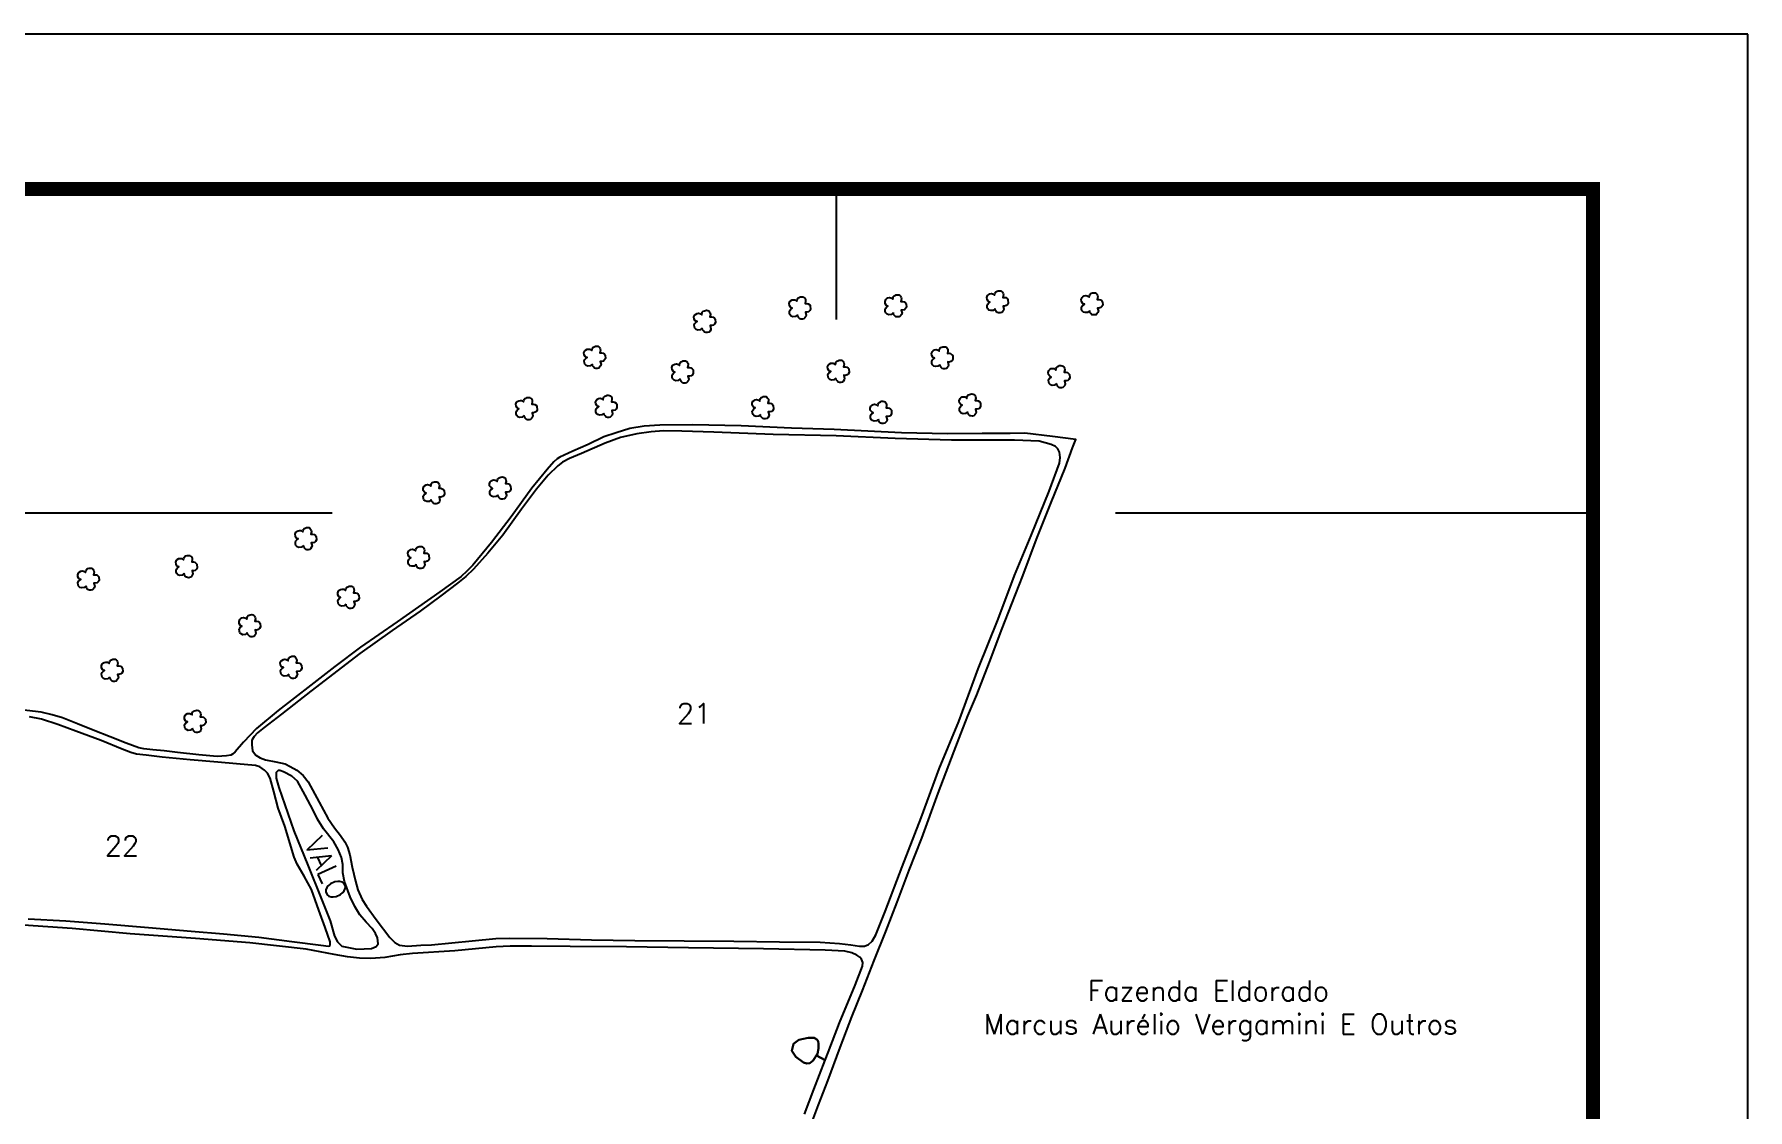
# Model space of a CAD drawing. Extents: x 712819 to 715789, y 7810210 to 7812310.
# Drawn here: x 714681 to 715789, y 7811614 to 7812310 of the extents above; entities that cross this region are included whole.
import ezdxf

# ---------------------------------------------------------------- set-up
doc = ezdxf.new("R2010")
doc.units = 0
doc.linetypes.add('CONTINUO', pattern=[0])
doc.linetypes.add('LIN0', pattern=[0])
doc.layers.add('0114001206', color=1, linetype='Continuous', lineweight=25)
for name, color, linetype in [('0114001206020', 5, 'Continuous'), ('0114001206021', 5, 'Continuous'), ('0114001206022', 5, 'Continuous'), ('_SIMBOLO ARVORE', 118, 'Continuous'), ('ARVORES', 3, 'Continuous'), ('MALHA', 8, 'Continuous'), ('MARGEM', 7, 'CONTINUO'), ('TEXTO CONFRONTANTES', 7, 'Continuous'), ('TEXTO_DIVERSOS', 7, 'Continuous'), ('TEXTO_NUN_TAL', 7, 'Continuous'), ('VALO', 94, 'Continuous')]:
    doc.layers.add(name, color=color, linetype=linetype)
doc.styles.add('Simplex', font='simplex.shx')

msp = doc.modelspace()

# ---------------------------------------------------------------- linework, layer by layer
at = {"layer": '0114001206', "linetype": 'CONTINUO'}
msp.add_lwpolyline([(715182.4, 7811601.8), (715188.4, 7811617.3), (715194.3, 7811632.9), (715202.3, 7811654.4), (715209.9, 7811674.2), (715216.7, 7811691.2), (715224.2, 7811710.6), (715231.8, 7811729.4), (715239.2, 7811748.3), (715247, 7811769), (715255, 7811789.7), (715265.6, 7811818.9), (715276.1, 7811845.9), (715280.4, 7811857.2), (715284.8, 7811868.8), (715290.6, 7811882.5), (715298.8, 7811903.6), (715307, 7811925.3), (715313.2, 7811941.2), (715320.4, 7811959.3), (715329.3, 7811983), (715338.6, 7812006.7), (715347.7, 7812028.9), (715352.6, 7812042.1), (715354.6, 7812047.5), (715339.5, 7812049.5), (715321.6, 7812051.5), (715312.3, 7812051.4), (715294.1, 7812051.3), (715271.7, 7812051.2), (715241.9, 7812051.8), (715198.4, 7812053.9), (715170.9, 7812054.9), (715138.3, 7812056.3), (715106.9, 7812056.9), (715085.8, 7812056.8), (715075.6, 7812056.1), (715066.4, 7812054.5), (715057.4, 7812051.8), (715049.5, 7812049.3), (715039.3, 7812044.3), (715029.4, 7812039.9), (715021, 7812036.1), (715019.3, 7812035), (715017.2, 7812033.1), (715012.8, 7812028.1), (715003, 7812016.1), (714989.7, 7811997.5), (714977, 7811981), (714964.8, 7811966.3), (714961, 7811962.3), (714957.2, 7811959), (714943.6, 7811949.1), (714915.9, 7811929.6), (714892.3, 7811913.3), (714875.7, 7811900.8), (714860.2, 7811888.7), (714839.1, 7811872.3), (714824.9, 7811860.7), (714816.5, 7811851.9), (714811.1, 7811845.5), (714809.5, 7811844), (714808.4, 7811843.4), (714805.7, 7811842.9), (714799.6, 7811842.5), (714787.8, 7811843.6), (714774, 7811845.1), (714765.3, 7811846.1), (714758, 7811846.8), (714752.1, 7811847.5), (714749, 7811848.2), (714740.8, 7811851.2), (714730.4, 7811855.2), (714719.4, 7811859.5), (714709.2, 7811863.7), (714699.5, 7811867.5), (714693, 7811869.4), (714685.7, 7811871.3), (714672.9, 7811872.7)], dxfattribs=at)
at = {"layer": '0114001206020'}
msp.add_lwpolyline([(715179.2, 7811611.3), (715185.2, 7811627.3), (715192.6, 7811646.2), (715186.9, 7811649.3), (715184.9, 7811645.9), (715182.7, 7811644.2), (715180.8, 7811644.1), (715178.7, 7811644.6), (715173.6, 7811648.3), (715171.1, 7811652.2), (715172.2, 7811656.8), (715175.5, 7811659.3), (715181.6, 7811660.7), (715185.6, 7811660.6), (715187.3, 7811659.5), (715188, 7811658.4), (715188.4, 7811656.7), (715188.2, 7811653.7), (715187.6, 7811650.4), (715186.9, 7811649.3), (715192.6, 7811646.2), (715194.5, 7811651.1), (715201.9, 7811670.4), (715211.9, 7811694.7), (715216.7, 7811707), (715216.9, 7811709.4), (715216.2, 7811711.4), (715215.1, 7811712.8), (715213.1, 7811714.1), (715209.9, 7811715.6), (715205.4, 7811716.7), (715192.7, 7811717.3), (715152.7, 7811718.1), (715104.2, 7811718.9), (715064.2, 7811719.5), (715027.7, 7811719.6), (715002.8, 7811720), (714989, 7811720), (714980, 7811719.5), (714953.1, 7811716.8), (714925.8, 7811715.2), (714917.8, 7811714.3), (714907.9, 7811712.5), (714899, 7811711.9), (714891.5, 7811712.2), (714883.9, 7811713.1), (714875.2, 7811714.5), (714857, 7811717.9), (714820.7, 7811722), (714785.5, 7811724.9), (714743.4, 7811727.9), (714705.8, 7811731.3), (714674.3, 7811733.4)], dxfattribs=at)
at = {"layer": '0114001206021'}
msp.add_lwpolyline([(715266.4, 7811834.6), (715279, 7811865.2), (715291.6, 7811899.2), (715304.5, 7811931.4), (715315.1, 7811959.5), (715325.8, 7811985.5), (715337.5, 7812014.1), (715344.2, 7812032.2), (715344.5, 7812035.8), (715344, 7812039.2), (715343.1, 7812041.4), (715341.5, 7812043), (715338.7, 7812044.3), (715330.9, 7812046.5), (715315.1, 7812047), (715274.3, 7812047.1), (715237.9, 7812048.2), (715199.7, 7812049.9), (715159.1, 7812050.8), (715120.7, 7812052.3), (715099.9, 7812052.9), (715088.2, 7812053.1), (715080.1, 7812052.5), (715070.9, 7812051.2), (715060.2, 7812048.7), (715050.3, 7812045.1), (715035.1, 7812038.4), (715027.4, 7812035.3), (715022.8, 7812032.8), (715019.8, 7812030.5), (715013.6, 7812024.5), (715006.1, 7812015.4), (714996.2, 7812002.4), (714984.3, 7811985.7), (714974.5, 7811974.1), (714965.2, 7811963.6), (714960.3, 7811958.9), (714955, 7811954.5), (714944.1, 7811946.5), (714930.8, 7811936.5), (714912.8, 7811924.1), (714891.8, 7811909.1), (714860.2, 7811884.8), (714841.1, 7811870), (714829.9, 7811861.3), (714825.7, 7811857.9), (714823.4, 7811855.4), (714822, 7811853.1), (714821.9, 7811850.1), (714822.5, 7811846.2), (714824.6, 7811843.3), (714827.4, 7811841.6), (714830.8, 7811840.3), (714837.5, 7811839.1), (714843.5, 7811837.8), (714846.8, 7811836.1), (714851.1, 7811833.6), (714855.1, 7811830.3), (714858.4, 7811826.2), (714865.4, 7811813.1), (714871.2, 7811802.6), (714875.4, 7811796.4), (714879.3, 7811791.4), (714882.1, 7811787.3), (714883.9, 7811783.9), (714885.3, 7811778.9), (714886.9, 7811770.9), (714888.9, 7811761.9), (714890.6, 7811756.3), (714893.3, 7811750), (714896, 7811745.8), (714902.3, 7811737.1), (714911.1, 7811725.5), (714914.4, 7811722.3), (714917.4, 7811720.6), (714922.6, 7811719.9), (714931.3, 7811720.5), (714938.1, 7811720.8), (714964.4, 7811723.4), (714979.8, 7811724.8), (714988.6, 7811725.1), (715012.9, 7811724.8), (715041.5, 7811723.9), (715069.6, 7811723.6), (715101.5, 7811723.4), (715133.6, 7811723.1), (715163, 7811722.7), (715189.4, 7811722.5), (715201.9, 7811721.7), (715209.2, 7811720.8), (715214.9, 7811719.9), (715218, 7811719.9), (715220.7, 7811721), (715223, 7811723.2), (715225.3, 7811727.2), (715231.3, 7811742.4), (715242.4, 7811771.2), (715254.7, 7811802.8)], close=True, dxfattribs=at)
at = {"layer": '0114001206022'}
msp.add_lwpolyline([(714677.4, 7811737.6), (714701.8, 7811736.2), (714727, 7811734.3), (714755.2, 7811731.9), (714782.7, 7811729.5), (714803.6, 7811727.8), (714826.4, 7811725.7), (714847.9, 7811723), (714866.5, 7811720.6), (714871.6, 7811719.8), (714872.4, 7811720.2), (714872.7, 7811720.9), (714872.7, 7811722.8), (714869.4, 7811731.9), (714865.3, 7811743.2), (714860.6, 7811756.5), (714855.9, 7811765.2), (714851.2, 7811772.9), (714849.3, 7811777.5), (714843.3, 7811797.4), (714839.1, 7811809.1), (714836.2, 7811819.8), (714833.9, 7811828.6), (714832.1, 7811831.7), (714830.2, 7811833.7), (714827.1, 7811835.8), (714824.3, 7811836.8), (714812, 7811837.9), (714800, 7811838.8), (714782.2, 7811840.3), (714764.1, 7811842.2), (714753.7, 7811843.4), (714747.5, 7811844.1), (714743.8, 7811845.1), (714738.2, 7811847.3), (714724.5, 7811852.9), (714708.1, 7811858.9), (714696.5, 7811863.2), (714686, 7811866.6), (714678.2, 7811868.1)], dxfattribs=at)
at = {"layer": '_SIMBOLO ARVORE', "linetype": 'CONTINUO'}
for points in [[(715236.6, 7812129.4, 0), (715235.4, 7812128.3, 0), (715233.8, 7812128.2, 0), (715232.7, 7812128.6, 0), (715231.9, 7812129.4, 0), (715231.5, 7812130.3, 0), (715231.4, 7812131.6, 0), (715231.9, 7812132.5, 0), (715232.3, 7812133.1, 0), (715233.2, 7812133.7, 0), (715232.7, 7812133.9, 0), (715232.1, 7812134.4, 0), (715231.4, 7812135.4, 0), (715231.3, 7812136.7, 0), (715231.8, 7812138, 0), (715232.3, 7812138.5, 0), (715233.2, 7812139, 0), (715234.2, 7812139.2, 0), (715235, 7812139, 0), (715235.6, 7812138.8, 0), (715236.3, 7812138.2, 0), (715236.5, 7812139.3, 0), (715236.6, 7812139.8, 0), (715237.2, 7812140.4, 0), (715237.9, 7812140.7, 0), (715238.6, 7812141, 0), (715239.5, 7812141.1, 0), (715240.2, 7812141, 0), (715240.9, 7812140.6, 0), (715241.4, 7812140.1, 0), (715241.8, 7812139.3, 0), (715241.9, 7812138.4, 0), (715241.6, 7812136.8, 0), (715242.7, 7812136.8, 0), (715243.6, 7812136.6, 0), (715244.5, 7812135.9, 0), (715245, 7812135.3, 0), (715245.1, 7812133.1, 0), (715244.6, 7812132.1, 0), (715243.9, 7812131.4, 0), (715242.7, 7812131.1, 0), (715241.7, 7812131.2, 0), (715242.3, 7812129.2, 0), (715242, 7812128.3, 0), (715241.4, 7812127.4, 0), (715240.7, 7812126.9, 0), (715239.8, 7812126.7, 0), (715238.9, 7812126.7, 0), (715238.2, 7812126.9, 0), (715237.4, 7812127.7, 0), (715236.8, 7812128.4, 0), (715236.7, 7812129.5, 0)], [(715302.5, 7812132, 0), (715301.2, 7812131, 0), (715299.6, 7812130.8, 0), (715298.5, 7812131.2, 0), (715297.7, 7812132, 0), (715297.4, 7812132.9, 0), (715297.3, 7812134.2, 0), (715297.7, 7812135.1, 0), (715298.2, 7812135.7, 0), (715299.1, 7812136.3, 0), (715298.5, 7812136.5, 0), (715297.9, 7812137, 0), (715297.3, 7812138, 0), (715297.2, 7812139.3, 0), (715297.6, 7812140.6, 0), (715298.1, 7812141.1, 0), (715299.1, 7812141.6, 0), (715300.1, 7812141.8, 0), (715300.8, 7812141.7, 0), (715301.4, 7812141.4, 0), (715302.1, 7812140.8, 0), (715302.3, 7812141.9, 0), (715302.5, 7812142.4, 0), (715303, 7812143, 0), (715303.8, 7812143.3, 0), (715304.5, 7812143.6, 0), (715305.3, 7812143.7, 0), (715306.1, 7812143.6, 0), (715306.7, 7812143.3, 0), (715307.2, 7812142.7, 0), (715307.6, 7812141.9, 0), (715307.8, 7812141, 0), (715307.4, 7812139.4, 0), (715308.5, 7812139.4, 0), (715309.5, 7812139.2, 0), (715310.4, 7812138.5, 0), (715310.8, 7812137.9, 0), (715311, 7812135.7, 0), (715310.4, 7812134.7, 0), (715309.7, 7812134.1, 0), (715308.6, 7812133.8, 0), (715307.6, 7812133.8, 0), (715308.1, 7812131.8, 0), (715307.9, 7812130.9, 0), (715307.3, 7812130, 0), (715306.6, 7812129.5, 0), (715305.7, 7812129.3, 0), (715304.7, 7812129.3, 0), (715304, 7812129.5, 0), (715303.2, 7812130.3, 0), (715302.7, 7812131, 0), (715302.5, 7812132.1, 0)], [(715363.5, 7812130.7, 0), (715362.3, 7812129.6, 0), (715360.7, 7812129.5, 0), (715359.6, 7812129.9, 0), (715358.8, 7812130.7, 0), (715358.4, 7812131.6, 0), (715358.4, 7812132.9, 0), (715358.8, 7812133.8, 0), (715359.2, 7812134.4, 0), (715360.2, 7812135, 0), (715359.6, 7812135.2, 0), (715359, 7812135.7, 0), (715358.3, 7812136.7, 0), (715358.2, 7812138, 0), (715358.7, 7812139.3, 0), (715359.2, 7812139.8, 0), (715360.1, 7812140.3, 0), (715361.1, 7812140.5, 0), (715361.9, 7812140.4, 0), (715362.5, 7812140.1, 0), (715363.2, 7812139.5, 0), (715363.4, 7812140.6, 0), (715363.6, 7812141.1, 0), (715364.1, 7812141.7, 0), (715364.8, 7812142, 0), (715365.5, 7812142.3, 0), (715366.4, 7812142.4, 0), (715367.2, 7812142.3, 0), (715367.8, 7812141.9, 0), (715368.3, 7812141.4, 0), (715368.7, 7812140.6, 0), (715368.8, 7812139.7, 0), (715368.5, 7812138.1, 0), (715369.6, 7812138.1, 0), (715370.5, 7812137.9, 0), (715371.4, 7812137.2, 0), (715371.9, 7812136.6, 0), (715372, 7812134.4, 0), (715371.5, 7812133.4, 0), (715370.8, 7812132.8, 0), (715369.6, 7812132.5, 0), (715368.6, 7812132.5, 0), (715369.2, 7812130.5, 0), (715368.9, 7812129.6, 0), (715368.3, 7812128.7, 0), (715367.7, 7812128.2, 0), (715366.7, 7812128, 0), (715365.8, 7812128, 0), (715365.1, 7812128.2, 0), (715364.3, 7812129, 0), (715363.7, 7812129.7, 0), (715363.6, 7812130.8, 0)], [(715113.2, 7812119.4, 0), (715111.9, 7812118.3, 0), (715110.3, 7812118.1, 0), (715109.2, 7812118.6, 0), (715108.4, 7812119.4, 0), (715108.1, 7812120.3, 0), (715108, 7812121.6, 0), (715108.4, 7812122.4, 0), (715108.9, 7812123.1, 0), (715109.8, 7812123.7, 0), (715109.2, 7812123.9, 0), (715108.6, 7812124.3, 0), (715108, 7812125.4, 0), (715107.8, 7812126.7, 0), (715108.3, 7812128, 0), (715108.8, 7812128.4, 0), (715109.8, 7812129, 0), (715110.7, 7812129.1, 0), (715111.5, 7812129, 0), (715112.1, 7812128.8, 0), (715112.8, 7812128.1, 0), (715113, 7812129.3, 0), (715113.2, 7812129.8, 0), (715113.7, 7812130.4, 0), (715114.5, 7812130.7, 0), (715115.2, 7812131, 0), (715116, 7812131.1, 0), (715116.8, 7812131, 0), (715117.4, 7812130.6, 0), (715117.9, 7812130.1, 0), (715118.3, 7812129.3, 0), (715118.5, 7812128.4, 0), (715118.1, 7812126.8, 0), (715119.2, 7812126.8, 0), (715120.2, 7812126.6, 0), (715121.1, 7812125.9, 0), (715121.5, 7812125.3, 0), (715121.7, 7812123.1, 0), (715121.1, 7812122.1, 0), (715120.4, 7812121.4, 0), (715119.3, 7812121.1, 0), (715118.3, 7812121.2, 0), (715118.8, 7812119.1, 0), (715118.6, 7812118.3, 0), (715118, 7812117.4, 0), (715117.3, 7812116.9, 0), (715116.4, 7812116.7, 0), (715115.4, 7812116.7, 0), (715114.7, 7812116.9, 0), (715113.9, 7812117.7, 0), (715113.4, 7812118.4, 0), (715113.2, 7812119.5, 0)], [(715174.7, 7812128.1, 0), (715173.4, 7812127, 0), (715171.8, 7812126.9, 0), (715170.7, 7812127.3, 0), (715169.9, 7812128.1, 0), (715169.6, 7812129, 0), (715169.5, 7812130.3, 0), (715169.9, 7812131.1, 0), (715170.4, 7812131.8, 0), (715171.3, 7812132.4, 0), (715170.7, 7812132.6, 0), (715170.1, 7812133, 0), (715169.5, 7812134.1, 0), (715169.3, 7812135.4, 0), (715169.8, 7812136.7, 0), (715170.3, 7812137.2, 0), (715171.3, 7812137.7, 0), (715172.3, 7812137.9, 0), (715173, 7812137.7, 0), (715173.6, 7812137.5, 0), (715174.3, 7812136.9, 0), (715174.5, 7812138, 0), (715174.7, 7812138.5, 0), (715175.2, 7812139.1, 0), (715176, 7812139.4, 0), (715176.7, 7812139.7, 0), (715177.5, 7812139.8, 0), (715178.3, 7812139.7, 0), (715178.9, 7812139.3, 0), (715179.4, 7812138.8, 0), (715179.8, 7812138, 0), (715180, 7812137.1, 0), (715179.6, 7812135.5, 0), (715180.7, 7812135.5, 0), (715181.7, 7812135.3, 0), (715182.6, 7812134.6, 0), (715183, 7812134, 0), (715183.2, 7812131.8, 0), (715182.6, 7812130.8, 0), (715181.9, 7812130.1, 0), (715180.8, 7812129.8, 0), (715179.8, 7812129.9, 0), (715180.3, 7812127.8, 0), (715180.1, 7812127, 0), (715179.5, 7812126.1, 0), (715178.8, 7812125.6, 0), (715177.9, 7812125.4, 0), (715176.9, 7812125.4, 0), (715176.2, 7812125.6, 0), (715175.4, 7812126.4, 0), (715174.9, 7812127.1, 0), (715174.7, 7812128.2, 0)], [(715042.1, 7812096.2, 0), (715040.8, 7812095.1, 0), (715039.2, 7812095, 0), (715038.1, 7812095.4, 0), (715037.3, 7812096.2, 0), (715037, 7812097.1, 0), (715036.9, 7812098.4, 0), (715037.3, 7812099.3, 0), (715037.8, 7812099.9, 0), (715038.7, 7812100.5, 0), (715038.1, 7812100.7, 0), (715037.5, 7812101.1, 0), (715036.9, 7812102.2, 0), (715036.7, 7812103.5, 0), (715037.2, 7812104.8, 0), (715037.7, 7812105.3, 0), (715038.7, 7812105.8, 0), (715039.6, 7812106, 0), (715040.4, 7812105.8, 0), (715041, 7812105.6, 0), (715041.7, 7812105, 0), (715041.9, 7812106.1, 0), (715042.1, 7812106.6, 0), (715042.6, 7812107.2, 0), (715043.3, 7812107.5, 0), (715044.1, 7812107.8, 0), (715044.9, 7812107.9, 0), (715045.7, 7812107.8, 0), (715046.3, 7812107.4, 0), (715046.8, 7812106.9, 0), (715047.2, 7812106.1, 0), (715047.4, 7812105.2, 0), (715047, 7812103.6, 0), (715048.1, 7812103.6, 0), (715049.1, 7812103.4, 0), (715049.9, 7812102.7, 0), (715050.4, 7812102.1, 0), (715050.6, 7812099.9, 0), (715050, 7812098.9, 0), (715049.3, 7812098.2, 0), (715048.2, 7812097.9, 0), (715047.2, 7812098, 0), (715047.7, 7812096, 0), (715047.4, 7812095.1, 0), (715046.8, 7812094.2, 0), (715046.2, 7812093.7, 0), (715045.2, 7812093.5, 0), (715044.3, 7812093.5, 0), (715043.6, 7812093.7, 0), (715042.8, 7812094.5, 0), (715042.3, 7812095.2, 0), (715042.1, 7812096.3, 0)], [(715266.7, 7812095.8, 0), (715265.5, 7812094.8, 0), (715263.9, 7812094.6, 0), (715262.8, 7812095, 0), (715262, 7812095.8, 0), (715261.6, 7812096.7, 0), (715261.5, 7812098.1, 0), (715262, 7812098.9, 0), (715262.4, 7812099.5, 0), (715263.3, 7812100.1, 0), (715262.8, 7812100.3, 0), (715262.2, 7812100.8, 0), (715261.5, 7812101.9, 0), (715261.4, 7812103.1, 0), (715261.9, 7812104.4, 0), (715262.4, 7812104.9, 0), (715263.3, 7812105.5, 0), (715264.3, 7812105.6, 0), (715265.1, 7812105.5, 0), (715265.7, 7812105.2, 0), (715266.4, 7812104.6, 0), (715266.6, 7812105.8, 0), (715266.7, 7812106.2, 0), (715267.2, 7812106.9, 0), (715268, 7812107.1, 0), (715268.7, 7812107.5, 0), (715269.6, 7812107.5, 0), (715270.3, 7812107.4, 0), (715271, 7812107.1, 0), (715271.4, 7812106.6, 0), (715271.9, 7812105.8, 0), (715272, 7812104.9, 0), (715271.6, 7812103.2, 0), (715272.8, 7812103.3, 0), (715273.7, 7812103, 0), (715274.6, 7812102.3, 0), (715275.1, 7812101.8, 0), (715275.2, 7812099.5, 0), (715274.7, 7812098.6, 0), (715273.9, 7812097.9, 0), (715272.8, 7812097.6, 0), (715271.8, 7812097.7, 0), (715272.3, 7812095.6, 0), (715272.1, 7812094.7, 0), (715271.5, 7812093.9, 0), (715270.8, 7812093.3, 0), (715269.9, 7812093.1, 0), (715269, 7812093.2, 0), (715268.3, 7812093.4, 0), (715267.5, 7812094.1, 0), (715266.9, 7812094.9, 0), (715266.8, 7812095.9, 0)], [(715098.8, 7812086.7, 0), (715097.6, 7812085.6, 0), (715096, 7812085.4, 0), (715094.9, 7812085.9, 0), (715094.1, 7812086.7, 0), (715093.7, 7812087.6, 0), (715093.6, 7812088.9, 0), (715094.1, 7812089.7, 0), (715094.5, 7812090.4, 0), (715095.4, 7812091, 0), (715094.9, 7812091.2, 0), (715094.3, 7812091.6, 0), (715093.6, 7812092.7, 0), (715093.5, 7812094, 0), (715094, 7812095.3, 0), (715094.5, 7812095.7, 0), (715095.4, 7812096.3, 0), (715096.4, 7812096.4, 0), (715097.2, 7812096.3, 0), (715097.8, 7812096, 0), (715098.5, 7812095.4, 0), (715098.7, 7812096.6, 0), (715098.8, 7812097.1, 0), (715099.3, 7812097.7, 0), (715100.1, 7812098, 0), (715100.8, 7812098.3, 0), (715101.7, 7812098.4, 0), (715102.4, 7812098.3, 0), (715103.1, 7812097.9, 0), (715103.5, 7812097.4, 0), (715104, 7812096.6, 0), (715104.1, 7812095.7, 0), (715103.7, 7812094.1, 0), (715104.9, 7812094.1, 0), (715105.8, 7812093.9, 0), (715106.7, 7812093.2, 0), (715107.2, 7812092.6, 0), (715107.3, 7812090.4, 0), (715106.8, 7812089.4, 0), (715106, 7812088.7, 0), (715104.9, 7812088.4, 0), (715103.9, 7812088.5, 0), (715104.4, 7812086.4, 0), (715104.2, 7812085.6, 0), (715103.6, 7812084.7, 0), (715102.9, 7812084.2, 0), (715102, 7812084, 0), (715101.1, 7812084, 0), (715100.4, 7812084.2, 0), (715099.6, 7812085, 0), (715099, 7812085.7, 0), (715098.9, 7812086.8, 0)], [(715199.6, 7812087.1, 0), (715198.3, 7812086.1, 0), (715196.7, 7812085.9, 0), (715195.6, 7812086.3, 0), (715194.8, 7812087.1, 0), (715194.5, 7812088, 0), (715194.4, 7812089.3, 0), (715194.8, 7812090.2, 0), (715195.3, 7812090.8, 0), (715196.2, 7812091.4, 0), (715195.6, 7812091.6, 0), (715195, 7812092.1, 0), (715194.4, 7812093.1, 0), (715194.2, 7812094.4, 0), (715194.7, 7812095.7, 0), (715195.2, 7812096.2, 0), (715196.2, 7812096.8, 0), (715197.1, 7812096.9, 0), (715197.9, 7812096.8, 0), (715198.5, 7812096.5, 0), (715199.2, 7812095.9, 0), (715199.4, 7812097, 0), (715199.6, 7812097.5, 0), (715200.1, 7812098.1, 0), (715200.8, 7812098.4, 0), (715201.6, 7812098.7, 0), (715202.4, 7812098.8, 0), (715203.2, 7812098.7, 0), (715203.8, 7812098.4, 0), (715204.3, 7812097.9, 0), (715204.7, 7812097, 0), (715204.9, 7812096.1, 0), (715204.5, 7812094.5, 0), (715205.6, 7812094.5, 0), (715206.6, 7812094.3, 0), (715207.4, 7812093.6, 0), (715207.9, 7812093.1, 0), (715208.1, 7812090.8, 0), (715207.5, 7812089.8, 0), (715206.8, 7812089.2, 0), (715205.6, 7812088.9, 0), (715204.6, 7812089, 0), (715205.2, 7812086.9, 0), (715204.9, 7812086, 0), (715204.3, 7812085.1, 0), (715203.7, 7812084.6, 0), (715202.7, 7812084.4, 0), (715201.8, 7812084.4, 0), (715201.1, 7812084.6, 0), (715200.3, 7812085.4, 0), (715199.8, 7812086.1, 0), (715199.6, 7812087.2, 0)], [(715342.2, 7812083.6, 0), (715340.9, 7812082.6, 0), (715339.3, 7812082.4, 0), (715338.2, 7812082.8, 0), (715337.4, 7812083.6, 0), (715337.1, 7812084.5, 0), (715337, 7812085.9, 0), (715337.4, 7812086.7, 0), (715337.9, 7812087.3, 0), (715338.8, 7812087.9, 0), (715338.2, 7812088.1, 0), (715337.6, 7812088.6, 0), (715337, 7812089.6, 0), (715336.8, 7812090.9, 0), (715337.3, 7812092.2, 0), (715337.8, 7812092.7, 0), (715338.8, 7812093.3, 0), (715339.7, 7812093.4, 0), (715340.5, 7812093.3, 0), (715341.1, 7812093, 0), (715341.8, 7812092.4, 0), (715342, 7812093.5, 0), (715342.2, 7812094, 0), (715342.7, 7812094.6, 0), (715343.4, 7812094.9, 0), (715344.2, 7812095.3, 0), (715345, 7812095.3, 0), (715345.8, 7812095.2, 0), (715346.4, 7812094.9, 0), (715346.9, 7812094.4, 0), (715347.3, 7812093.6, 0), (715347.5, 7812092.6, 0), (715347.1, 7812091, 0), (715348.2, 7812091.1, 0), (715349.2, 7812090.8, 0), (715350, 7812090.1, 0), (715350.5, 7812089.6, 0), (715350.7, 7812087.3, 0), (715350.1, 7812086.3, 0), (715349.4, 7812085.7, 0), (715348.3, 7812085.4, 0), (715347.3, 7812085.5, 0), (715347.8, 7812083.4, 0), (715347.5, 7812082.5, 0), (715346.9, 7812081.7, 0), (715346.3, 7812081.1, 0), (715345.3, 7812080.9, 0), (715344.4, 7812081, 0), (715343.7, 7812081.2, 0), (715342.9, 7812081.9, 0), (715342.4, 7812082.7, 0), (715342.2, 7812083.7, 0)], [(714998, 7812063, 0), (714996.7, 7812062, 0), (714995.1, 7812061.8, 0), (714994, 7812062.2, 0), (714993.2, 7812063, 0), (714992.9, 7812063.9, 0), (714992.8, 7812065.2, 0), (714993.2, 7812066.1, 0), (714993.7, 7812066.7, 0), (714994.6, 7812067.3, 0), (714994, 7812067.5, 0), (714993.4, 7812068, 0), (714992.8, 7812069, 0), (714992.6, 7812070.3, 0), (714993.1, 7812071.6, 0), (714993.6, 7812072.1, 0), (714994.6, 7812072.6, 0), (714995.6, 7812072.8, 0), (714996.3, 7812072.7, 0), (714996.9, 7812072.4, 0), (714997.6, 7812071.8, 0), (714997.8, 7812072.9, 0), (714998, 7812073.4, 0), (714998.5, 7812074, 0), (714999.3, 7812074.3, 0), (715000, 7812074.6, 0), (715000.8, 7812074.7, 0), (715001.6, 7812074.6, 0), (715002.2, 7812074.3, 0), (715002.7, 7812073.8, 0), (715003.1, 7812072.9, 0), (715003.3, 7812072, 0), (715002.9, 7812070.4, 0), (715004, 7812070.4, 0), (715005, 7812070.2, 0), (715005.9, 7812069.5, 0), (715006.3, 7812068.9, 0), (715006.5, 7812066.7, 0), (715005.9, 7812065.7, 0), (715005.2, 7812065.1, 0), (715004.1, 7812064.8, 0), (715003.1, 7812064.8, 0), (715003.6, 7812062.8, 0), (715003.4, 7812061.9, 0), (715002.8, 7812061, 0), (715002.1, 7812060.5, 0), (715001.2, 7812060.3, 0), (715000.2, 7812060.3, 0), (714999.5, 7812060.5, 0), (714998.7, 7812061.3, 0), (714998.2, 7812062, 0), (714998, 7812063.1, 0)], [(715049.5, 7812064.4, 0), (715048.3, 7812063.4, 0), (715046.7, 7812063.2, 0), (715045.6, 7812063.7, 0), (715044.8, 7812064.4, 0), (715044.4, 7812065.3, 0), (715044.4, 7812066.7, 0), (715044.8, 7812067.5, 0), (715045.2, 7812068.1, 0), (715046.2, 7812068.8, 0), (715045.6, 7812068.9, 0), (715045, 7812069.4, 0), (715044.3, 7812070.5, 0), (715044.2, 7812071.7, 0), (715044.7, 7812073, 0), (715045.2, 7812073.5, 0), (715046.1, 7812074.1, 0), (715047.1, 7812074.2, 0), (715047.9, 7812074.1, 0), (715048.5, 7812073.8, 0), (715049.2, 7812073.2, 0), (715049.4, 7812074.4, 0), (715049.6, 7812074.8, 0), (715050.1, 7812075.5, 0), (715050.8, 7812075.7, 0), (715051.6, 7812076.1, 0), (715052.4, 7812076.1, 0), (715053.2, 7812076, 0), (715053.8, 7812075.7, 0), (715054.3, 7812075.2, 0), (715054.7, 7812074.4, 0), (715054.8, 7812073.5, 0), (715054.5, 7812071.9, 0), (715055.6, 7812071.9, 0), (715056.5, 7812071.6, 0), (715057.4, 7812070.9, 0), (715057.9, 7812070.4, 0), (715058, 7812068.2, 0), (715057.5, 7812067.2, 0), (715056.8, 7812066.5, 0), (715055.6, 7812066.2, 0), (715054.6, 7812066.3, 0), (715055.2, 7812064.2, 0), (715054.9, 7812063.3, 0), (715054.3, 7812062.5, 0), (715053.7, 7812062, 0), (715052.7, 7812061.7, 0), (715051.8, 7812061.8, 0), (715051.1, 7812062, 0), (715050.3, 7812062.8, 0), (715049.7, 7812063.5, 0), (715049.6, 7812064.6, 0)], [(715150.7, 7812063.6, 0), (715149.5, 7812062.5, 0), (715147.9, 7812062.3, 0), (715146.8, 7812062.8, 0), (715146, 7812063.6, 0), (715145.6, 7812064.5, 0), (715145.5, 7812065.8, 0), (715146, 7812066.6, 0), (715146.4, 7812067.3, 0), (715147.3, 7812067.9, 0), (715146.8, 7812068.1, 0), (715146.2, 7812068.5, 0), (715145.5, 7812069.6, 0), (715145.4, 7812070.9, 0), (715145.9, 7812072.2, 0), (715146.4, 7812072.6, 0), (715147.3, 7812073.2, 0), (715148.3, 7812073.3, 0), (715149.1, 7812073.2, 0), (715149.7, 7812072.9, 0), (715150.4, 7812072.3, 0), (715150.6, 7812073.5, 0), (715150.7, 7812074, 0), (715151.2, 7812074.6, 0), (715152, 7812074.9, 0), (715152.7, 7812075.2, 0), (715153.6, 7812075.3, 0), (715154.3, 7812075.2, 0), (715155, 7812074.8, 0), (715155.4, 7812074.3, 0), (715155.9, 7812073.5, 0), (715156, 7812072.6, 0), (715155.6, 7812071, 0), (715156.8, 7812071, 0), (715157.7, 7812070.8, 0), (715158.6, 7812070.1, 0), (715159.1, 7812069.5, 0), (715159.2, 7812067.3, 0), (715158.7, 7812066.3, 0), (715157.9, 7812065.6, 0), (715156.8, 7812065.3, 0), (715155.8, 7812065.4, 0), (715156.3, 7812063.3, 0), (715156.1, 7812062.5, 0), (715155.5, 7812061.6, 0), (715154.8, 7812061.1, 0), (715153.9, 7812060.9, 0), (715153, 7812060.9, 0), (715152.3, 7812061.1, 0), (715151.5, 7812061.9, 0), (715150.9, 7812062.6, 0), (715150.8, 7812063.7, 0)], [(715284.6, 7812065.3, 0), (715283.3, 7812064.3, 0), (715281.8, 7812064.1, 0), (715280.6, 7812064.5, 0), (715279.8, 7812065.3, 0), (715279.5, 7812066.2, 0), (715279.4, 7812067.5, 0), (715279.8, 7812068.4, 0), (715280.3, 7812069, 0), (715281.2, 7812069.6, 0), (715280.6, 7812069.8, 0), (715280.1, 7812070.3, 0), (715279.4, 7812071.3, 0), (715279.3, 7812072.6, 0), (715279.8, 7812073.9, 0), (715280.3, 7812074.4, 0), (715281.2, 7812075, 0), (715282.2, 7812075.1, 0), (715283, 7812075, 0), (715283.6, 7812074.7, 0), (715284.2, 7812074.1, 0), (715284.4, 7812075.2, 0), (715284.6, 7812075.7, 0), (715285.1, 7812076.3, 0), (715285.9, 7812076.6, 0), (715286.6, 7812076.9, 0), (715287.4, 7812077, 0), (715288.2, 7812076.9, 0), (715288.9, 7812076.6, 0), (715289.3, 7812076.1, 0), (715289.7, 7812075.2, 0), (715289.9, 7812074.3, 0), (715289.5, 7812072.7, 0), (715290.7, 7812072.7, 0), (715291.6, 7812072.5, 0), (715292.5, 7812071.8, 0), (715293, 7812071.3, 0), (715293.1, 7812069, 0), (715292.6, 7812068, 0), (715291.8, 7812067.4, 0), (715290.7, 7812067.1, 0), (715289.7, 7812067.2, 0), (715290.2, 7812065.1, 0), (715290, 7812064.2, 0), (715289.4, 7812063.4, 0), (715288.7, 7812062.8, 0), (715287.8, 7812062.6, 0), (715286.8, 7812062.7, 0), (715286.1, 7812062.9, 0), (715285.3, 7812063.6, 0), (715284.8, 7812064.3, 0), (715284.6, 7812065.4, 0)], [(715227, 7812060.5, 0), (715225.8, 7812059.5, 0), (715224.2, 7812059.3, 0), (715223.1, 7812059.7, 0), (715222.3, 7812060.5, 0), (715221.9, 7812061.4, 0), (715221.9, 7812062.8, 0), (715222.3, 7812063.6, 0), (715222.7, 7812064.2, 0), (715223.7, 7812064.8, 0), (715223.1, 7812065, 0), (715222.5, 7812065.5, 0), (715221.8, 7812066.5, 0), (715221.7, 7812067.8, 0), (715222.2, 7812069.1, 0), (715222.7, 7812069.6, 0), (715223.6, 7812070.2, 0), (715224.6, 7812070.3, 0), (715225.4, 7812070.2, 0), (715226, 7812069.9, 0), (715226.7, 7812069.3, 0), (715226.9, 7812070.4, 0), (715227.1, 7812070.9, 0), (715227.6, 7812071.5, 0), (715228.3, 7812071.8, 0), (715229, 7812072.2, 0), (715229.9, 7812072.2, 0), (715230.7, 7812072.1, 0), (715231.3, 7812071.8, 0), (715231.8, 7812071.3, 0), (715232.2, 7812070.5, 0), (715232.3, 7812069.5, 0), (715232, 7812067.9, 0), (715233.1, 7812068, 0), (715234, 7812067.7, 0), (715234.9, 7812067, 0), (715235.4, 7812066.5, 0), (715235.5, 7812064.2, 0), (715235, 7812063.2, 0), (715234.3, 7812062.6, 0), (715233.1, 7812062.3, 0), (715232.1, 7812062.4, 0), (715232.7, 7812060.3, 0), (715232.4, 7812059.4, 0), (715231.8, 7812058.6, 0), (715231.2, 7812058, 0), (715230.2, 7812057.8, 0), (715229.3, 7812057.9, 0), (715228.6, 7812058.1, 0), (715227.8, 7812058.8, 0), (715227.2, 7812059.6, 0), (715227.1, 7812060.6, 0)], [(714938, 7812008.5, 0), (714936.7, 7812007.5, 0), (714935.2, 7812007.3, 0), (714934, 7812007.8, 0), (714933.2, 7812008.5, 0), (714932.9, 7812009.4, 0), (714932.8, 7812010.8, 0), (714933.2, 7812011.6, 0), (714933.7, 7812012.2, 0), (714934.6, 7812012.9, 0), (714934, 7812013, 0), (714933.5, 7812013.5, 0), (714932.8, 7812014.6, 0), (714932.7, 7812015.8, 0), (714933.2, 7812017.1, 0), (714933.7, 7812017.6, 0), (714934.6, 7812018.2, 0), (714935.6, 7812018.3, 0), (714936.4, 7812018.2, 0), (714937, 7812017.9, 0), (714937.6, 7812017.3, 0), (714937.8, 7812018.5, 0), (714938, 7812018.9, 0), (714938.5, 7812019.6, 0), (714939.3, 7812019.8, 0), (714940, 7812020.2, 0), (714940.8, 7812020.2, 0), (714941.6, 7812020.1, 0), (714942.3, 7812019.8, 0), (714942.7, 7812019.3, 0), (714943.1, 7812018.5, 0), (714943.3, 7812017.6, 0), (714942.9, 7812016, 0), (714944.1, 7812016, 0), (714945, 7812015.7, 0), (714945.9, 7812015.1, 0), (714946.4, 7812014.5, 0), (714946.5, 7812012.3, 0), (714946, 7812011.3, 0), (714945.2, 7812010.6, 0), (714944.1, 7812010.3, 0), (714943.1, 7812010.4, 0), (714943.6, 7812008.3, 0), (714943.4, 7812007.4, 0), (714942.8, 7812006.6, 0), (714942.1, 7812006.1, 0), (714941.2, 7812005.8, 0), (714940.2, 7812005.9, 0), (714939.5, 7812006.1, 0), (714938.7, 7812006.9, 0), (714938.2, 7812007.6, 0), (714938, 7812008.7, 0)], [(714980.9, 7812011.6, 0), (714979.7, 7812010.6, 0), (714978.1, 7812010.4, 0), (714977, 7812010.8, 0), (714976.2, 7812011.6, 0), (714975.9, 7812012.5, 0), (714975.8, 7812013.8, 0), (714976.2, 7812014.7, 0), (714976.7, 7812015.3, 0), (714977.6, 7812015.9, 0), (714977, 7812016.1, 0), (714976.4, 7812016.6, 0), (714975.7, 7812017.6, 0), (714975.6, 7812018.9, 0), (714976.1, 7812020.2, 0), (714976.6, 7812020.7, 0), (714977.5, 7812021.2, 0), (714978.5, 7812021.4, 0), (714979.3, 7812021.3, 0), (714979.9, 7812021, 0), (714980.6, 7812020.4, 0), (714980.8, 7812021.5, 0), (714981, 7812022, 0), (714981.5, 7812022.6, 0), (714982.2, 7812022.9, 0), (714983, 7812023.2, 0), (714983.8, 7812023.3, 0), (714984.6, 7812023.2, 0), (714985.2, 7812022.9, 0), (714985.7, 7812022.4, 0), (714986.1, 7812021.5, 0), (714986.3, 7812020.6, 0), (714985.9, 7812019, 0), (714987, 7812019, 0), (714987.9, 7812018.8, 0), (714988.8, 7812018.1, 0), (714989.3, 7812017.5, 0), (714989.5, 7812015.3, 0), (714988.9, 7812014.3, 0), (714988.2, 7812013.7, 0), (714987, 7812013.4, 0), (714986, 7812013.4, 0), (714986.6, 7812011.4, 0), (714986.3, 7812010.5, 0), (714985.7, 7812009.6, 0), (714985.1, 7812009.1, 0), (714984.1, 7812008.9, 0), (714983.2, 7812008.9, 0), (714982.5, 7812009.1, 0), (714981.7, 7812009.9, 0), (714981.2, 7812010.6, 0), (714981, 7812011.7, 0)], [(714855.3, 7811978.9, 0), (714854, 7811977.9, 0), (714852.4, 7811977.7, 0), (714851.3, 7811978.1, 0), (714850.5, 7811978.9, 0), (714850.2, 7811979.8, 0), (714850.1, 7811981.1, 0), (714850.5, 7811982, 0), (714851, 7811982.6, 0), (714851.9, 7811983.2, 0), (714851.3, 7811983.4, 0), (714850.7, 7811983.9, 0), (714850.1, 7811984.9, 0), (714849.9, 7811986.2, 0), (714850.4, 7811987.5, 0), (714850.9, 7811988, 0), (714851.9, 7811988.5, 0), (714852.8, 7811988.7, 0), (714853.6, 7811988.6, 0), (714854.2, 7811988.3, 0), (714854.9, 7811987.7, 0), (714855.1, 7811988.8, 0), (714855.3, 7811989.3, 0), (714855.8, 7811989.9, 0), (714856.5, 7811990.2, 0), (714857.3, 7811990.5, 0), (714858.1, 7811990.6, 0), (714858.9, 7811990.5, 0), (714859.5, 7811990.2, 0), (714860, 7811989.6, 0), (714860.4, 7811988.8, 0), (714860.6, 7811987.9, 0), (714860.2, 7811986.3, 0), (714861.3, 7811986.3, 0), (714862.3, 7811986.1, 0), (714863.1, 7811985.4, 0), (714863.6, 7811984.8, 0), (714863.8, 7811982.6, 0), (714863.2, 7811981.6, 0), (714862.5, 7811981, 0), (714861.4, 7811980.7, 0), (714860.4, 7811980.7, 0), (714860.9, 7811978.7, 0), (714860.6, 7811977.8, 0), (714860, 7811976.9, 0), (714859.4, 7811976.4, 0), (714858.4, 7811976.2, 0), (714857.5, 7811976.2, 0), (714856.8, 7811976.4, 0), (714856, 7811977.2, 0), (714855.5, 7811977.9, 0), (714855.3, 7811979, 0)], [(714928.2, 7811966.7, 0), (714926.9, 7811965.7, 0), (714925.4, 7811965.5, 0), (714924.2, 7811965.9, 0), (714923.4, 7811966.7, 0), (714923.1, 7811967.6, 0), (714923, 7811968.9, 0), (714923.4, 7811969.8, 0), (714923.9, 7811970.4, 0), (714924.8, 7811971, 0), (714924.2, 7811971.2, 0), (714923.6, 7811971.7, 0), (714923, 7811972.7, 0), (714922.9, 7811974, 0), (714923.3, 7811975.3, 0), (714923.8, 7811975.8, 0), (714924.8, 7811976.4, 0), (714925.8, 7811976.5, 0), (714926.5, 7811976.4, 0), (714927.2, 7811976.1, 0), (714927.8, 7811975.5, 0), (714928, 7811976.6, 0), (714928.2, 7811977.1, 0), (714928.7, 7811977.7, 0), (714929.5, 7811978, 0), (714930.2, 7811978.3, 0), (714931, 7811978.4, 0), (714931.8, 7811978.3, 0), (714932.4, 7811978, 0), (714932.9, 7811977.5, 0), (714933.3, 7811976.6, 0), (714933.5, 7811975.7, 0), (714933.1, 7811974.1, 0), (714934.2, 7811974.1, 0), (714935.2, 7811973.9, 0), (714936.1, 7811973.2, 0), (714936.5, 7811972.7, 0), (714936.7, 7811970.4, 0), (714936.1, 7811969.4, 0), (714935.4, 7811968.8, 0), (714934.3, 7811968.5, 0), (714933.3, 7811968.6, 0), (714933.8, 7811966.5, 0), (714933.6, 7811965.6, 0), (714933, 7811964.8, 0), (714932.3, 7811964.2, 0), (714931.4, 7811964, 0), (714930.4, 7811964, 0), (714929.7, 7811964.2, 0), (714928.9, 7811965, 0), (714928.4, 7811965.7, 0), (714928.2, 7811966.8, 0)], [(714714.8, 7811952.7, 0), (714713.5, 7811951.7, 0), (714711.9, 7811951.5, 0), (714710.8, 7811951.9, 0), (714710, 7811952.7, 0), (714709.7, 7811953.6, 0), (714709.6, 7811954.9, 0), (714710, 7811955.8, 0), (714710.5, 7811956.4, 0), (714711.4, 7811957, 0), (714710.8, 7811957.2, 0), (714710.2, 7811957.7, 0), (714709.5, 7811958.7, 0), (714709.4, 7811960, 0), (714709.9, 7811961.3, 0), (714710.4, 7811961.8, 0), (714711.4, 7811962.3, 0), (714712.3, 7811962.5, 0), (714713.1, 7811962.4, 0), (714713.7, 7811962.1, 0), (714714.4, 7811961.5, 0), (714714.6, 7811962.6, 0), (714714.8, 7811963.1, 0), (714715.3, 7811963.7, 0), (714716, 7811964, 0), (714716.8, 7811964.3, 0), (714717.6, 7811964.4, 0), (714718.4, 7811964.3, 0), (714719, 7811964, 0), (714719.5, 7811963.4, 0), (714719.9, 7811962.6, 0), (714720.1, 7811961.7, 0), (714719.7, 7811960.1, 0), (714720.8, 7811960.1, 0), (714721.7, 7811959.9, 0), (714722.6, 7811959.2, 0), (714723.1, 7811958.6, 0), (714723.3, 7811956.4, 0), (714722.7, 7811955.4, 0), (714722, 7811954.8, 0), (714720.8, 7811954.5, 0), (714719.8, 7811954.5, 0), (714720.4, 7811952.5, 0), (714720.1, 7811951.6, 0), (714719.5, 7811950.7, 0), (714718.9, 7811950.2, 0), (714717.9, 7811950, 0), (714717, 7811950, 0), (714716.3, 7811950.2, 0), (714715.5, 7811951, 0), (714715, 7811951.7, 0), (714714.8, 7811952.8, 0)], [(714778.2, 7811960.9, 0), (714776.9, 7811959.8, 0), (714775.3, 7811959.6, 0), (714774.2, 7811960.1, 0), (714773.4, 7811960.9, 0), (714773.1, 7811961.8, 0), (714773, 7811963.1, 0), (714773.4, 7811963.9, 0), (714773.9, 7811964.5, 0), (714774.8, 7811965.2, 0), (714774.2, 7811965.3, 0), (714773.6, 7811965.8, 0), (714773, 7811966.9, 0), (714772.8, 7811968.1, 0), (714773.3, 7811969.5, 0), (714773.8, 7811969.9, 0), (714774.8, 7811970.5, 0), (714775.7, 7811970.6, 0), (714776.5, 7811970.5, 0), (714777.1, 7811970.2, 0), (714777.8, 7811969.6, 0), (714778, 7811970.8, 0), (714778.2, 7811971.2, 0), (714778.7, 7811971.9, 0), (714779.4, 7811972.2, 0), (714780.2, 7811972.5, 0), (714781, 7811972.6, 0), (714781.8, 7811972.4, 0), (714782.4, 7811972.1, 0), (714782.9, 7811971.6, 0), (714783.3, 7811970.8, 0), (714783.5, 7811969.9, 0), (714783.1, 7811968.3, 0), (714784.2, 7811968.3, 0), (714785.2, 7811968.1, 0), (714786, 7811967.4, 0), (714786.5, 7811966.8, 0), (714786.7, 7811964.6, 0), (714786.1, 7811963.6, 0), (714785.4, 7811962.9, 0), (714784.3, 7811962.6, 0), (714783.3, 7811962.7, 0), (714783.8, 7811960.6, 0), (714783.5, 7811959.7, 0), (714782.9, 7811958.9, 0), (714782.3, 7811958.4, 0), (714781.3, 7811958.1, 0), (714780.4, 7811958.2, 0), (714779.7, 7811958.4, 0), (714778.9, 7811959.2, 0), (714778.4, 7811959.9, 0), (714778.2, 7811961, 0)], [(714882.8, 7811941, 0), (714881.6, 7811940, 0), (714880, 7811939.8, 0), (714878.9, 7811940.2, 0), (714878.1, 7811941, 0), (714877.7, 7811941.9, 0), (714877.6, 7811943.2, 0), (714878.1, 7811944.1, 0), (714878.5, 7811944.7, 0), (714879.4, 7811945.3, 0), (714878.9, 7811945.5, 0), (714878.3, 7811946, 0), (714877.6, 7811947, 0), (714877.5, 7811948.3, 0), (714878, 7811949.6, 0), (714878.5, 7811950.1, 0), (714879.4, 7811950.6, 0), (714880.4, 7811950.8, 0), (714881.2, 7811950.7, 0), (714881.8, 7811950.4, 0), (714882.5, 7811949.8, 0), (714882.7, 7811950.9, 0), (714882.9, 7811951.4, 0), (714883.4, 7811952, 0), (714884.1, 7811952.3, 0), (714884.8, 7811952.6, 0), (714885.7, 7811952.7, 0), (714886.4, 7811952.6, 0), (714887.1, 7811952.3, 0), (714887.6, 7811951.7, 0), (714888, 7811950.9, 0), (714888.1, 7811950, 0), (714887.8, 7811948.4, 0), (714888.9, 7811948.4, 0), (714889.8, 7811948.2, 0), (714890.7, 7811947.5, 0), (714891.2, 7811946.9, 0), (714891.3, 7811944.7, 0), (714890.8, 7811943.7, 0), (714890.1, 7811943.1, 0), (714888.9, 7811942.8, 0), (714887.9, 7811942.8, 0), (714888.5, 7811940.8, 0), (714888.2, 7811939.9, 0), (714887.6, 7811939, 0), (714886.9, 7811938.5, 0), (714886, 7811938.3, 0), (714885.1, 7811938.3, 0), (714884.4, 7811938.5, 0), (714883.6, 7811939.3, 0), (714883, 7811940, 0), (714882.9, 7811941.1, 0)], [(714819, 7811922.6, 0), (714817.8, 7811921.5, 0), (714816.2, 7811921.3, 0), (714815.1, 7811921.8, 0), (714814.3, 7811922.6, 0), (714813.9, 7811923.5, 0), (714813.8, 7811924.8, 0), (714814.3, 7811925.6, 0), (714814.7, 7811926.3, 0), (714815.6, 7811926.9, 0), (714815.1, 7811927.1, 0), (714814.5, 7811927.5, 0), (714813.8, 7811928.6, 0), (714813.7, 7811929.8, 0), (714814.2, 7811931.2, 0), (714814.7, 7811931.6, 0), (714815.6, 7811932.2, 0), (714816.6, 7811932.3, 0), (714817.4, 7811932.2, 0), (714818, 7811931.9, 0), (714818.7, 7811931.3, 0), (714818.9, 7811932.5, 0), (714819, 7811932.9, 0), (714819.5, 7811933.6, 0), (714820.3, 7811933.9, 0), (714821, 7811934.2, 0), (714821.9, 7811934.3, 0), (714822.6, 7811934.2, 0), (714823.3, 7811933.8, 0), (714823.7, 7811933.3, 0), (714824.2, 7811932.5, 0), (714824.3, 7811931.6, 0), (714823.9, 7811930, 0), (714825.1, 7811930, 0), (714826, 7811929.8, 0), (714826.9, 7811929.1, 0), (714827.4, 7811928.5, 0), (714827.5, 7811926.3, 0), (714827, 7811925.3, 0), (714826.2, 7811924.6, 0), (714825.1, 7811924.3, 0), (714824.1, 7811924.4, 0), (714824.6, 7811922.3, 0), (714824.4, 7811921.4, 0), (714823.8, 7811920.6, 0), (714823.1, 7811920.1, 0), (714822.2, 7811919.8, 0), (714821.3, 7811919.9, 0), (714820.6, 7811920.1, 0), (714819.8, 7811920.9, 0), (714819.2, 7811921.6, 0), (714819, 7811922.7, 0)], [(714730, 7811893.8, 0), (714728.8, 7811892.7, 0), (714727.2, 7811892.6, 0), (714726.1, 7811893, 0), (714725.3, 7811893.8, 0), (714725, 7811894.7, 0), (714724.9, 7811896, 0), (714725.3, 7811896.9, 0), (714725.8, 7811897.5, 0), (714726.7, 7811898.1, 0), (714726.1, 7811898.3, 0), (714725.5, 7811898.8, 0), (714724.8, 7811899.8, 0), (714724.7, 7811901.1, 0), (714725.2, 7811902.4, 0), (714725.7, 7811902.9, 0), (714726.6, 7811903.4, 0), (714727.6, 7811903.6, 0), (714728.4, 7811903.5, 0), (714729, 7811903.2, 0), (714729.7, 7811902.6, 0), (714729.9, 7811903.7, 0), (714730.1, 7811904.2, 0), (714730.6, 7811904.8, 0), (714731.3, 7811905.1, 0), (714732.1, 7811905.4, 0), (714732.9, 7811905.5, 0), (714733.7, 7811905.4, 0), (714734.3, 7811905.1, 0), (714734.8, 7811904.5, 0), (714735.2, 7811903.7, 0), (714735.3, 7811902.8, 0), (714735, 7811901.2, 0), (714736.1, 7811901.2, 0), (714737, 7811901, 0), (714737.9, 7811900.3, 0), (714738.4, 7811899.7, 0), (714738.5, 7811897.5, 0), (714738, 7811896.5, 0), (714737.3, 7811895.9, 0), (714736.1, 7811895.6, 0), (714735.1, 7811895.6, 0), (714735.7, 7811893.6, 0), (714735.4, 7811892.7, 0), (714734.8, 7811891.8, 0), (714734.2, 7811891.3, 0), (714733.2, 7811891.1, 0), (714732.3, 7811891.1, 0), (714731.6, 7811891.3, 0), (714730.8, 7811892.1, 0), (714730.3, 7811892.8, 0), (714730.1, 7811893.9, 0)], [(714845.8, 7811895.7, 0), (714844.5, 7811894.6, 0), (714842.9, 7811894.4, 0), (714841.8, 7811894.9, 0), (714841, 7811895.7, 0), (714840.7, 7811896.6, 0), (714840.6, 7811897.9, 0), (714841, 7811898.7, 0), (714841.5, 7811899.4, 0), (714842.4, 7811900, 0), (714841.8, 7811900.2, 0), (714841.2, 7811900.6, 0), (714840.6, 7811901.7, 0), (714840.4, 7811903, 0), (714840.9, 7811904.3, 0), (714841.4, 7811904.7, 0), (714842.4, 7811905.3, 0), (714843.3, 7811905.4, 0), (714844.1, 7811905.3, 0), (714844.7, 7811905, 0), (714845.4, 7811904.4, 0), (714845.6, 7811905.6, 0), (714845.8, 7811906.1, 0), (714846.3, 7811906.7, 0), (714847, 7811907, 0), (714847.8, 7811907.3, 0), (714848.6, 7811907.4, 0), (714849.4, 7811907.3, 0), (714850, 7811906.9, 0), (714850.5, 7811906.4, 0), (714850.9, 7811905.6, 0), (714851.1, 7811904.7, 0), (714850.7, 7811903.1, 0), (714851.8, 7811903.1, 0), (714852.8, 7811902.9, 0), (714853.6, 7811902.2, 0), (714854.1, 7811901.6, 0), (714854.3, 7811899.4, 0), (714853.7, 7811898.4, 0), (714853, 7811897.7, 0), (714851.8, 7811897.4, 0), (714850.8, 7811897.5, 0), (714851.4, 7811895.4, 0), (714851.1, 7811894.6, 0), (714850.5, 7811893.7, 0), (714849.9, 7811893.2, 0), (714848.9, 7811893, 0), (714848, 7811893, 0), (714847.3, 7811893.2, 0), (714846.5, 7811894, 0), (714846, 7811894.7, 0), (714845.8, 7811895.8, 0)], [(714783.7, 7811860.7, 0), (714782.4, 7811859.6, 0), (714780.9, 7811859.4, 0), (714779.7, 7811859.9, 0), (714778.9, 7811860.7, 0), (714778.6, 7811861.6, 0), (714778.5, 7811862.9, 0), (714778.9, 7811863.7, 0), (714779.4, 7811864.4, 0), (714780.3, 7811865, 0), (714779.7, 7811865.2, 0), (714779.2, 7811865.6, 0), (714778.5, 7811866.7, 0), (714778.4, 7811868, 0), (714778.8, 7811869.3, 0), (714779.4, 7811869.7, 0), (714780.3, 7811870.3, 0), (714781.3, 7811870.4, 0), (714782, 7811870.3, 0), (714782.7, 7811870, 0), (714783.3, 7811869.4, 0), (714783.5, 7811870.6, 0), (714783.7, 7811871.1, 0), (714784.2, 7811871.7, 0), (714785, 7811872, 0), (714785.7, 7811872.3, 0), (714786.5, 7811872.4, 0), (714787.3, 7811872.3, 0), (714787.9, 7811871.9, 0), (714788.4, 7811871.4, 0), (714788.8, 7811870.6, 0), (714789, 7811869.7, 0), (714788.6, 7811868.1, 0), (714789.7, 7811868.1, 0), (714790.7, 7811867.9, 0), (714791.6, 7811867.2, 0), (714792.1, 7811866.6, 0), (714792.2, 7811864.4, 0), (714791.6, 7811863.4, 0), (714790.9, 7811862.7, 0), (714789.8, 7811862.4, 0), (714788.8, 7811862.5, 0), (714789.3, 7811860.4, 0), (714789.1, 7811859.6, 0), (714788.5, 7811858.7, 0), (714787.8, 7811858.2, 0), (714786.9, 7811858, 0), (714785.9, 7811858, 0), (714785.2, 7811858.2, 0), (714784.4, 7811859, 0), (714783.9, 7811859.7, 0), (714783.7, 7811860.8, 0)]]:
    msp.add_polyline3d(points, dxfattribs=at)
at = {"layer": 'ARVORES'}
msp.add_lwpolyline([(715175.5, 7811659.3), (715172.2, 7811656.8), (715171.1, 7811652.2), (715173.6, 7811648.3), (715178.7, 7811644.6), (715180.8, 7811644.1), (715182.7, 7811644.2), (715184.9, 7811645.9), (715187.6, 7811650.4), (715188.2, 7811653.7), (715188.4, 7811656.7), (715188, 7811658.4), (715187.3, 7811659.5), (715185.6, 7811660.6), (715181.6, 7811660.7)], close=True, dxfattribs=at)
at = {"layer": 'MALHA'}
for p, q in [((715200, 7812125), (715200, 7812209.5)), ((713591.6, 7812000), (714874, 7812000)), ((715380.3, 7812000), (715689, 7812000))]:
    msp.add_line(p, q, dxfattribs=at)
at = {"layer": 'MARGEM', "color": 174, "linetype": 'LIN0', "flags": 128}
msp.add_lwpolyline([(715789, 7812309.5), (712819, 7812309.5), (712819, 7810209.5), (715789, 7810209.5)], close=True, dxfattribs=at)
at = {"layer": 'MARGEM', "color": 174, "linetype": 'LIN0', "const_width": 9.09, "flags": 128}
msp.add_lwpolyline([(715689, 7812209.5), (712919, 7812209.5), (712919, 7810309.5), (715689, 7810309.5)], close=True, dxfattribs=at)
at = {"layer": 'VALO', "color": 94, "linetype": 'CONTINUO'}
msp.add_lwpolyline([(714839.5, 7811822.4), (714849.2, 7811794.5), (714858.1, 7811772.2), (714867.1, 7811750.2), (714872.6, 7811736.2), (714875.4, 7811726.3), (714877.3, 7811722.7), (714880.1, 7811720), (714889.9, 7811718), (714899.4, 7811718.5), (714902.3, 7811719.6), (714903.6, 7811721.5), (714903.3, 7811725.3), (714901.9, 7811728.2), (714899.7, 7811731.3), (714895.9, 7811735.4), (714891.7, 7811740.2), (714888.5, 7811745.5), (714885.5, 7811751.9), (714881.8, 7811761.8), (714880.8, 7811767.3), (714880.7, 7811772.7), (714879.9, 7811777.2), (714877.8, 7811782.5), (714874.9, 7811787.3), (714868.4, 7811795.8), (714864.4, 7811802.1), (714861.7, 7811807.9), (714856.5, 7811817.5), (714851.4, 7811826.5), (714847.9, 7811829.8), (714842.4, 7811832.7), (714840, 7811833.4), (714839, 7811833.4), (714837.7, 7811832.1), (714837.7, 7811828.6)], close=True, dxfattribs=at)

# ---------------------------------------------------------------- texts
at = {"layer": 'TEXTO CONFRONTANTES', "linetype": 'Continuous', "insert": (715251.8, 7811697.6), "char_height": 13, "width": 463.395, "attachment_point": 1, "style": 'Simplex'}
msp.add_mtext('{\\Fsimplex.shx;\\W6.20475;  }Fazenda Eldorado\\P{\\Fsimplex.shx;\\W4.85687; }Marcus Aurélio Vergamini E Outros', dxfattribs=at)
at = {"layer": 'TEXTO_DIVERSOS', "color": 0, "linetype": 'Continuous', "style": 'Simplex'}
msp.add_text('VALO', height=13, rotation=294.5196, dxfattribs=at).set_placement((714855.4, 7811786.5))
at = {"layer": 'TEXTO_NUN_TAL', "linetype": 'Continuous', "style": 'Simplex'}
for s, p in [('21', (715096.7, 7811863.9)), ('22', (714726.9, 7811778.3))]:
    msp.add_text(s, height=13, dxfattribs=at).set_placement(p)

doc.saveas('drawing.dxf')
